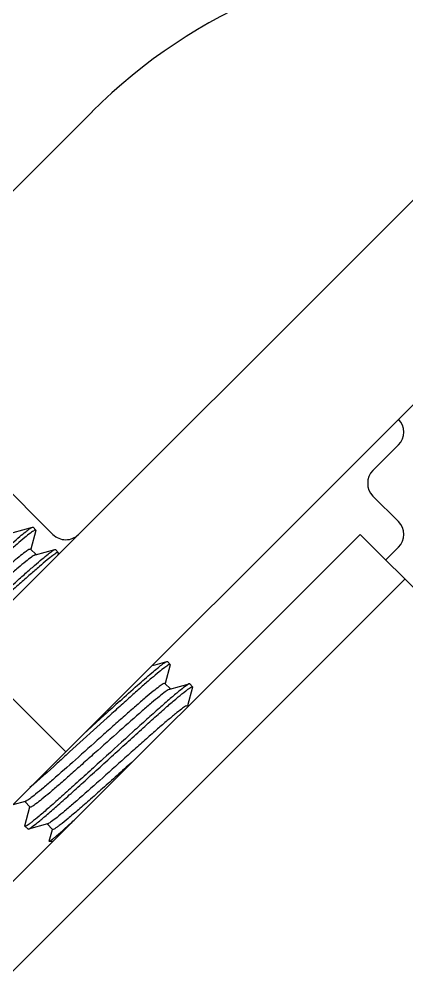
# Model space of a CAD drawing. Header units: inches. Extents: x -1293886 to -986005, y -15154 to 203628.
# Drawn here: x -1237800.9 to -1237727.9, y 87662.1 to 87842.9 of the extents above; entities that cross this region are included whole.
import ezdxf

# ---------------------------------------------------------------- set-up
doc = ezdxf.new("R2010")
doc.units = ezdxf.units.IN
doc.header["$LTSCALE"] = 100
doc.header["$MEASUREMENT"] = 0
doc.layers.add('W_DIM', color=4, linetype='Continuous')

# ---------------------------------------------------------------- blocks, each defined once
blk = doc.blocks.new('1111')
at = {"layer": 'W_DIM', "color": 7}
for p, q in [((-2277196.33, 1712325.53), (-2277333.17, 1712188.68)), ((-2277272.74, 1712326.22), (-2277304.25, 1712294.72)), ((-2277313.89, 1712169.4), (-2277193.38, 1712289.91)), ((-2277304.25, 1712270.62), (-2277280.15, 1712246.52)), ((-2277215.08, 1712263.39), (-2277219.9, 1712258.57)), ((-2277219.9, 1712253.75), (-2277215.08, 1712248.93)), ((-2277287.64, 1712246.9), (-2277284.01, 1712247.87)), ((-2277283.38, 1712247.24), (-2277284.32, 1712243.72)), ((-2277284.01, 1712247.87), (-2277283.91, 1712247.86)), ((-2277283.38, 1712247.34), (-2277283.91, 1712247.86)), ((-2278296.38, 1711172.45), (-2277222.32, 1712246.52)), ((-2277123.52, 1712147.72), (-2277222.32, 1712246.52)), ((-2277284.36, 1712243.73), (-2277283.34, 1712242.71)), ((-2277283.42, 1712242.69), (-2277279.79, 1712243.65)), ((-2277279.79, 1712243.65), (-2277279.69, 1712243.65)), ((-2277279.17, 1712243.12), (-2277279.69, 1712243.65)), ((-2277215.08, 1712244.11), (-2277217.5, 1712241.7)), ((-2277283.42, 1712242.69), (-2277283.53, 1712242.65)), ((-2277279.16, 1712243.02), (-2277279.28, 1712242.57)), ((-2277279.16, 1712243.02), (-2277279.17, 1712243.12)), ((-2278287.95, 1711164.02), (-2277213.89, 1712238.08)), ((-2277277.75, 1712205.55), (-2277297.02, 1712224.83)), ((-2277261.46, 1712221.83), (-2277260.94, 1712221.97)), ((-2277260.94, 1712221.97), (-2277258.71, 1712222.57)), ((-2277258.07, 1712221.93), (-2277259.02, 1712218.42)), ((-2277258.71, 1712222.57), (-2277258.61, 1712222.56)), ((-2277258.08, 1712222.03), (-2277258.61, 1712222.56)), ((-2277258.07, 1712221.93), (-2277258.08, 1712222.03)), ((-2277259.06, 1712218.43), (-2277258.03, 1712217.41)), ((-2277258.12, 1712217.38), (-2277254.49, 1712218.35)), ((-2277254.49, 1712218.35), (-2277254.56, 1712218.33)), ((-2277254.39, 1712218.34), (-2277254.49, 1712218.35)), ((-2277253.86, 1712217.82), (-2277254.39, 1712218.34)), ((-2277253.86, 1712217.72), (-2277254.8, 1712214.2)), ((-2277253.86, 1712217.82), (-2277253.86, 1712217.72)), ((-2277269.96, 1712211.94), (-2277277.01, 1712205.52)), ((-2277274.34, 1712208.96), (-2277270.49, 1712212.46)), ((-2277277.01, 1712205.52), (-2277277.41, 1712205.16)), ((-2277285.38, 1712196.19), (-2277287.74, 1712195.56)), ((-2277284.45, 1712195.15), (-2277285.47, 1712196.17)), ((-2277285.42, 1712191.63), (-2277284.49, 1712195.16)), ((-2277285.42, 1712191.53), (-2277285.42, 1712191.63)), ((-2277284.89, 1712191.01), (-2277285.42, 1712191.53)), ((-2277281.17, 1712191.97), (-2277284.79, 1712191)), ((-2277280.23, 1712190.93), (-2277281.25, 1712191.95)), ((-2277281.08, 1712192), (-2277281.17, 1712191.97)), ((-2277284.89, 1712191.01), (-2277284.79, 1712191)), ((-2277280.86, 1712188.73), (-2277280.27, 1712190.94)), ((-2277280.86, 1712188.73), (-2277280.83, 1712188.68)), ((-2277280.15, 1712188.68), (-2277280.83, 1712188.68))]:
    blk.add_line(p, q, dxfattribs=at)
for centre, radius, start, end in [((-2277200.45, 1712253.93), 102.24, 90.0086, 135), ((-2277217.49, 1712265.8), 3.41, 315, 45), ((-2277217.49, 1712256.16), 3.41, 135, 225), ((-2277217.49, 1712246.52), 3.41, 315, 45), ((-2277277.74, 1712248.93), 3.41, 225, 315), ((-2276490.49, 1711354.32), 1159.66, 132.07356, 132.2686)]:
    blk.add_arc(centre, radius, start, end, dxfattribs=at)
for points, knots in [([(-2277295.79, 1712237.77), (-2277294.34, 1712239.08), (-2277292.26, 1712240.97), (-2277289.6, 1712243.34), (-2277287.92, 1712244.82), (-2277286.51, 1712246.02), (-2277285.4, 1712246.95), (-2277284.61, 1712247.53), (-2277284.18, 1712247.83), (-2277284.01, 1712247.87)], [0, 0, 0, 0, 0.377471, 0.543193, 0.688111, 0.808727, 0.902173, 0.966298, 1, 1, 1, 1]), ([(-2277283.38, 1712247.34), (-2277283.41, 1712247.36), (-2277283.54, 1712247.34), (-2277283.73, 1712247.23), (-2277284.04, 1712247.04), (-2277284.64, 1712246.6), (-2277285.61, 1712245.81), (-2277287.02, 1712244.62), (-2277288.74, 1712243.11), (-2277290.73, 1712241.34), (-2277292.94, 1712239.35), (-2277294.47, 1712237.96), (-2277295.26, 1712237.24)], [0, 0, 0, 0, 0.006773, 0.021185, 0.044126, 0.075641, 0.163702, 0.283196, 0.43092, 0.602853, 0.7943, 1, 1, 1, 1]), ([(-2277283.38, 1712247.24), (-2277283.37, 1712247.26), (-2277283.36, 1712247.29), (-2277283.37, 1712247.33), (-2277283.38, 1712247.34)], [0, 0, 0, 0, 0.601161, 1, 1, 1, 1]), ([(-2277284.36, 1712243.73), (-2277284.39, 1712243.76), (-2277284.52, 1712243.74), (-2277284.86, 1712243.56), (-2277285.57, 1712243.07), (-2277286.65, 1712242.21), (-2277288.09, 1712241.01), (-2277289.83, 1712239.51), (-2277291.81, 1712237.77), (-2277293.98, 1712235.84), (-2277297.03, 1712233.11), (-2277300.76, 1712229.76), (-2277304.82, 1712226.17), (-2277307.71, 1712223.66), (-2277309.47, 1712222.26), (-2277310.13, 1712221.78), (-2277310.4, 1712221.63)], [0, 0, 0, 0, 0.003304, 0.010111, 0.035617, 0.076659, 0.131985, 0.199788, 0.27782, 0.363483, 0.453918, 0.636961, 0.802699, 0.929211, 0.972307, 1, 1, 1, 1]), ([(-2277291.57, 1712233.55), (-2277290.13, 1712234.86), (-2277288.04, 1712236.75), (-2277285.38, 1712239.13), (-2277283.7, 1712240.6), (-2277282.29, 1712241.81), (-2277281.18, 1712242.73), (-2277280.39, 1712243.31), (-2277279.96, 1712243.61), (-2277279.79, 1712243.65)], [0, 0, 0, 0, 0.37747, 0.543196, 0.688117, 0.808733, 0.902176, 0.966298, 1, 1, 1, 1]), ([(-2277283.53, 1712242.65), (-2277283.77, 1712242.54), (-2277284.36, 1712242.12), (-2277285.41, 1712241.31), (-2277286.83, 1712240.13), (-2277289.32, 1712237.99), (-2277292.9, 1712234.82), (-2277296.68, 1712231.43), (-2277299.8, 1712228.64), (-2277302.03, 1712226.65), (-2277304.08, 1712224.85), (-2277305.88, 1712223.29), (-2277307.37, 1712222.04), (-2277308.49, 1712221.14), (-2277309.23, 1712220.63), (-2277309.58, 1712220.44), (-2277309.72, 1712220.42), (-2277309.75, 1712220.45)], [0, 0, 0, 0, 0.022835, 0.061922, 0.116063, 0.18342, 0.348093, 0.533262, 0.625558, 0.713362, 0.793619, 0.863541, 0.920711, 0.963177, 0.989581, 0.996616, 1, 1, 1, 1]), ([(-2277279.17, 1712243.12), (-2277279.19, 1712243.14), (-2277279.33, 1712243.12), (-2277279.65, 1712242.94), (-2277280.34, 1712242.45), (-2277281.39, 1712241.6), (-2277282.8, 1712240.4), (-2277284.52, 1712238.89), (-2277286.52, 1712237.12), (-2277288.72, 1712235.14), (-2277290.25, 1712233.74), (-2277291.05, 1712233.02)], [0, 0, 0, 0, 0.006754, 0.021145, 0.075539, 0.16358, 0.283067, 0.430802, 0.602761, 0.794254, 1, 1, 1, 1]), ([(-2277258.08, 1712222.03), (-2277258.11, 1712222.06), (-2277258.24, 1712222.03), (-2277258.56, 1712221.85), (-2277259.25, 1712221.36), (-2277260.3, 1712220.51), (-2277261.72, 1712219.31), (-2277263.44, 1712217.81), (-2277265.43, 1712216.04), (-2277267.63, 1712214.05), (-2277269.17, 1712212.66), (-2277269.96, 1712211.94)], [0, 0, 0, 0, 0.006763, 0.021164, 0.075577, 0.163627, 0.283117, 0.430848, 0.602798, 0.794273, 1, 1, 1, 1]), ([(-2277267.56, 1712215.11), (-2277266.46, 1712216.11), (-2277264.47, 1712217.89), (-2277262.11, 1712219.96), (-2277260.58, 1712221.24), (-2277259.76, 1712221.9), (-2277259.17, 1712222.32), (-2277258.84, 1712222.53), (-2277258.71, 1712222.57)], [0, 0, 0, 0, 0.384776, 0.692129, 0.810102, 0.901533, 0.965023, 1, 1, 1, 1]), ([(-2277254.56, 1712218.33), (-2277254.81, 1712218.22), (-2277255.44, 1712217.75), (-2277256.6, 1712216.84), (-2277258.21, 1712215.46), (-2277260.23, 1712213.69), (-2277262.57, 1712211.6), (-2277266.12, 1712208.39), (-2277269.81, 1712205.02), (-2277273.54, 1712201.63), (-2277276.21, 1712199.21), (-2277278.66, 1712197), (-2277280.82, 1712195.09), (-2277282.6, 1712193.55), (-2277283.84, 1712192.53), (-2277284.59, 1712191.95), (-2277284.99, 1712191.69), (-2277285.22, 1712191.55), (-2277285.39, 1712191.5), (-2277285.42, 1712191.53)], [0, 0, 0, 0, 0.019907, 0.056634, 0.109025, 0.175256, 0.252981, 0.339436, 0.526014, 0.619485, 0.708622, 0.790247, 0.861456, 0.919721, 0.962993, 0.978527, 0.989825, 0.996867, 1, 1, 1, 1]), ([(-2277259.06, 1712218.43), (-2277259.08, 1712218.46), (-2277259.23, 1712218.44), (-2277259.57, 1712218.25), (-2277260.3, 1712217.74), (-2277261.41, 1712216.86), (-2277262.89, 1712215.62), (-2277264.66, 1712214.09), (-2277266.69, 1712212.3), (-2277268.91, 1712210.33), (-2277272.01, 1712207.56), (-2277275.77, 1712204.18), (-2277279.35, 1712201.01), (-2277281.85, 1712198.86), (-2277283.29, 1712197.65), (-2277284.37, 1712196.81), (-2277284.98, 1712196.38), (-2277285.23, 1712196.26)], [0, 0, 0, 0, 0.003359, 0.010322, 0.036444, 0.078464, 0.135055, 0.204313, 0.283873, 0.371008, 0.462723, 0.647233, 0.812247, 0.880232, 0.935318, 0.975657, 1, 1, 1, 1]), ([(-2277284.79, 1712191), (-2277284.56, 1712191.06), (-2277283.98, 1712191.51), (-2277282.88, 1712192.34), (-2277281.31, 1712193.69), (-2277279.32, 1712195.42), (-2277276.99, 1712197.5), (-2277274.4, 1712199.84), (-2277271.63, 1712202.36), (-2277268.78, 1712204.96), (-2277265.95, 1712207.54), (-2277263.24, 1712210), (-2277260.74, 1712212.24), (-2277258.55, 1712214.19), (-2277256.73, 1712215.76), (-2277255.47, 1712216.8), (-2277254.7, 1712217.39), (-2277254.3, 1712217.66), (-2277254.07, 1712217.8), (-2277253.9, 1712217.85), (-2277253.86, 1712217.82)], [0, 0, 0, 0, 0.017284, 0.051806, 0.102517, 0.167622, 0.244771, 0.331162, 0.423655, 0.518881, 0.613376, 0.703697, 0.786559, 0.85895, 0.918246, 0.962316, 0.97814, 0.989652, 0.996821, 1, 1, 1, 1]), ([(-2277258.29, 1712217.31), (-2277258.55, 1712217.18), (-2277259.16, 1712216.74), (-2277260.25, 1712215.89), (-2277261.69, 1712214.69), (-2277264.2, 1712212.53), (-2277267.77, 1712209.35), (-2277271.53, 1712205.98), (-2277274.63, 1712203.22), (-2277276.83, 1712201.25), (-2277278.86, 1712199.47), (-2277280.63, 1712197.94), (-2277282.11, 1712196.71), (-2277283.21, 1712195.83), (-2277283.93, 1712195.32), (-2277284.28, 1712195.14), (-2277284.42, 1712195.12), (-2277284.45, 1712195.15)], [0, 0, 0, 0, 0.024785, 0.065489, 0.120851, 0.189019, 0.354131, 0.538447, 0.629993, 0.716932, 0.79629, 0.865354, 0.921777, 0.963666, 0.989706, 0.996648, 1, 1, 1, 1]), ([(-2277254.84, 1712214.21), (-2277254.87, 1712214.24), (-2277255.01, 1712214.22), (-2277255.37, 1712214.03), (-2277256.1, 1712213.51), (-2277257.23, 1712212.61), (-2277258.74, 1712211.35), (-2277260.55, 1712209.78), (-2277262.61, 1712207.97), (-2277264.85, 1712205.97), (-2277267.99, 1712203.16), (-2277271.77, 1712199.77), (-2277275.36, 1712196.59), (-2277277.84, 1712194.46), (-2277279.24, 1712193.29), (-2277280.28, 1712192.5), (-2277280.85, 1712192.1), (-2277281.08, 1712192)], [0, 0, 0, 0, 0.003398, 0.010478, 0.037053, 0.07979, 0.137309, 0.207632, 0.28831, 0.376519, 0.469165, 0.65473, 0.819193, 0.88617, 0.939738, 0.978071, 1, 1, 1, 1]), ([(-2277277.41, 1712205.16), (-2277278.06, 1712204.57), (-2277280.4, 1712202.44), (-2277282.76, 1712200.32), (-2277284.48, 1712198.82)], [0, 0, 0, 0, 0.277319, 1, 1, 1, 1]), ([(-2277264.97, 1712203.87), (-2277265.89, 1712203.05), (-2277267.72, 1712201.4), (-2277270.42, 1712198.99), (-2277272.96, 1712196.73), (-2277275.24, 1712194.73), (-2277277.15, 1712193.1), (-2277278.49, 1712192), (-2277279.32, 1712191.38), (-2277279.76, 1712191.09), (-2277280.01, 1712190.94), (-2277280.2, 1712190.89), (-2277280.23, 1712190.93)], [0, 0, 0, 0, 0.185176, 0.368093, 0.540254, 0.693667, 0.821232, 0.91709, 0.95173, 0.977016, 0.992838, 1, 1, 1, 1]), ([(-2277280.83, 1712188.68), (-2277280.78, 1712188.68), (-2277280.63, 1712188.79), (-2277280.35, 1712188.97), (-2277279.95, 1712189.31), (-2277279.15, 1712189.98), (-2277277.87, 1712191.12), (-2277276.78, 1712192.11), (-2277276.16, 1712192.68)], [0, 0, 0, 0, 0.02649, 0.082132, 0.167164, 0.280982, 0.590769, 1, 1, 1, 1])]:
    blk.add_open_spline(points, degree=3, knots=knots, dxfattribs=at)
for points in [[(-2277258.12, 1712217.38), (-2277258.18, 1712217.37), (-2277258.24, 1712217.34), (-2277258.29, 1712217.31)], [(-2277285.23, 1712196.26), (-2277285.28, 1712196.23), (-2277285.33, 1712196.21), (-2277285.38, 1712196.19)]]:
    blk.add_open_spline(points, degree=3, dxfattribs=at)

msp = doc.modelspace()

# ---------------------------------------------------------------- block references
at = {"layer": 'W_DIM'}
msp.add_blockref('1111', (1039485.65, -1624500.72), dxfattribs=at)

doc.saveas('drawing.dxf')
